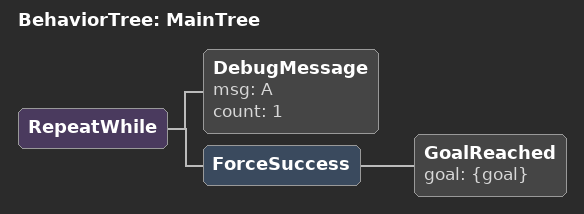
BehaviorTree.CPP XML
<root BTCPP_format="4" main_tree_to_execute="MainTree">
  <BehaviorTree ID="MainTree">

    <RepeatWhile>
      <DebugMessage msg="A" count="1"/>
      <ForceSuccess>
        <GoalReached goal="{goal}"/>
      </ForceSuccess>

    </RepeatWhile>

  </BehaviorTree>
</root>
